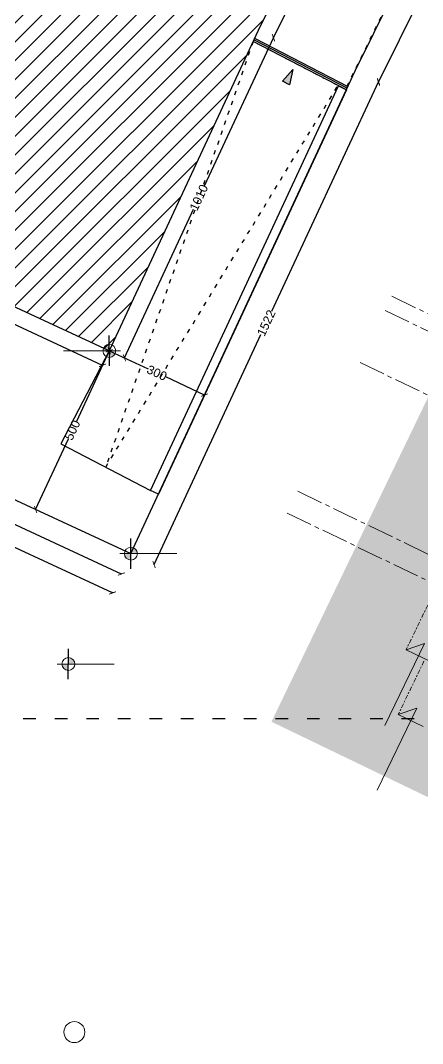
# Model space of a CAD drawing. Header units: millimetres. Extents: x 1373 to 40779, y 1939 to 6439.
# Drawn here: x 4157 to 4444, y 4238 to 4969 of the extents above; entities that cross this region are included whole.
import ezdxf

# ---------------------------------------------------------------- set-up
doc = ezdxf.new("R2010")
doc.units = ezdxf.units.MM
for name, pattern in [('ACAD_ISO03W100', [30, 12, -18]), ('Centre', [1.34939, 0.635, -0.23813, 0.23813, -0.23813]), ('IMPORT-CENTER2', [112.5, 75, -12.5, 12.5, -12.5])]:
    doc.linetypes.add(name, pattern=pattern)
for name, color, linetype, lineweight in [('0ZG - DUVAR', 20, 'Continuous', 30), ('A-DETL', 6, 'Continuous', 30), ('A-FLOR-LEVL', 51, 'Continuous', 18), ('HESAPLAMALAR', 2, 'Continuous', 30), ('S-GRID', 252, 'IMPORT-CENTER2', 5), ('S-GRID-IDEN', 1, 'Continuous', 18), ('yeni yapılar', 5, 'Continuous', 0), ('ÖLÇÜ', 30, 'Continuous', 20)]:
    doc.layers.add(name, color=color, linetype=linetype, lineweight=lineweight)
doc.layers.add('TEFRIŞ', color=7, linetype='Continuous')
doc.styles.get("Standard").update_dxf_attribs({"font": 'arial.ttf'})
doc.dimstyles.new('vaziyet için', dxfattribs={"dimtxt": 25, "dimasz": 15, "dimexe": 0.01, "dimexo": 0.01, "dimtad": 1, "dimdec": 0, "dimtxsty": 'Standard', "dimblk": 'ARCHTICK', "dimcen": 2.5, "dimclrt": 1, "dimazin": 3, "dimtfac": 1, "dimtdec": 0, "dimtmove": 0, "dimatfit": 3, "dimldrblk": 'ARCHTICK', "dimfxl": 2, "dimfxlon": 1, "dimarcsym": 0})

# ---------------------------------------------------------------- blocks, each defined once
blk = doc.blocks.new('_ArchTick')
at = {"color": 0, "linetype": 'ByBlock', "const_width": 0.15}
blk.add_lwpolyline([(-0.5, -0.5), (0.5, 0.5)], dxfattribs=at)
blk = doc.blocks.new('*D20594')
at = {"color": 0, "lineweight": -2, "transparency": 16777216}
for p, q in [((28480.4, -9786.3), (28205, -10343.2)), ((28478.6, -9785.4), (28480.4, -9786.3)), ((27897.4, -10965.3), (28172.8, -10408.3)), ((27895.6, -10964.4), (27897.4, -10965.3))]:
    blk.add_line(p, q, dxfattribs=at)
at = {"layer": 'Defpoints', "color": 0, "transparency": 16777216}
for p in [(28414.2, -9753.5), (28480.4, -9786.3), (27831.2, -10932.5)]:
    blk.add_point(p, dxfattribs=at)
at = {"color": 0, "lineweight": -2, "transparency": 16777216, "xscale": 15, "yscale": 15, "zscale": 15}
for p, rotation in [((28480.4, -9786.3), 63.68820971489987), ((27897.4, -10965.3), 243.6882097148998)]:
    blk.add_blockref('_ArchTick', p, dxfattribs=dict(at, rotation=rotation))
at = {"color": 1, "transparency": 16777216, "insert": (28188.9, -10375.8), "char_height": 25, "attachment_point": 5, "rotation": 63.6882}
blk.add_mtext('\\A1;1315', dxfattribs=at)
blk = doc.blocks.new('*D20595')
at = {"color": 0, "lineweight": -2, "transparency": 16777216}
for p, q in [((27895.7, -10962.5), (27897.5, -10963.3)), ((27897.5, -10963.3), (27592.2, -11620.6)), ((27256.5, -12343.3), (27561.8, -11686.1)), ((27254.7, -12342.5), (27256.5, -12343.3))]:
    blk.add_line(p, q, dxfattribs=at)
at = {"layer": 'Defpoints', "color": 0, "transparency": 16777216}
for p in [(27831.2, -10932.5), (27897.5, -10963.3), (27190.2, -12312.5)]:
    blk.add_point(p, dxfattribs=at)
at = {"color": 0, "lineweight": -2, "transparency": 16777216, "xscale": 15, "yscale": 15, "zscale": 15}
for p, rotation in [((27897.5, -10963.3), 65.0854731127789), ((27256.5, -12343.3), 245.0854731127789)]:
    blk.add_blockref('_ArchTick', p, dxfattribs=dict(at, rotation=rotation))
at = {"color": 1, "transparency": 16777216, "insert": (27577, -11653.3), "char_height": 25, "attachment_point": 5, "rotation": 65.0855}
blk.add_mtext('\\A1;1522', dxfattribs=at)
blk = doc.blocks.new('*D20596')
at = {"color": 0, "lineweight": -2, "transparency": 16777216}
for p, q in [((25574.1, -11630.9), (25573.2, -11632.7)), ((25573.3, -11632.7), (26335.4, -11986.4)), ((27163.3, -12370.7), (26401.1, -12016.9)), ((27164.1, -12368.9), (27163.2, -12370.7))]:
    blk.add_line(p, q, dxfattribs=at)
at = {"layer": 'Defpoints', "color": 0, "transparency": 16777216}
for p in [(25600.2, -11574.5), (27190.2, -12312.5), (27163.3, -12370.7)]:
    blk.add_point(p, dxfattribs=at)
at = {"color": 0, "lineweight": -2, "transparency": 16777216, "xscale": 15, "yscale": 15, "zscale": 15}
for p, rotation in [((25573.3, -11632.7), 155.1015839785281), ((27163.3, -12370.7), 335.1015839785281)]:
    blk.add_blockref('_ArchTick', p, dxfattribs=dict(at, rotation=rotation))
at = {"color": 1, "transparency": 16777216, "insert": (26368.3, -12001.7), "char_height": 25, "attachment_point": 5, "rotation": 335.1016}
blk.add_mtext('\\A1;1753', dxfattribs=at)
blk = doc.blocks.new('*D20598')
at = {"color": 0, "lineweight": -2, "transparency": 16777216}
for p, q in [((24958, -11409.9), (24957.1, -11411.7)), ((24957.1, -11411.7), (26013.4, -11902.4)), ((27138.1, -12424.8), (26081.8, -11934.2)), ((27138.9, -12423), (27138.1, -12424.8))]:
    blk.add_line(p, q, dxfattribs=at)
at = {"layer": 'Defpoints', "color": 0, "transparency": 16777216}
for p in [(25009.2, -11299.5), (27190.2, -12312.6), (27138.1, -12424.8)]:
    blk.add_point(p, dxfattribs=at)
at = {"color": 0, "lineweight": -2, "transparency": 16777216, "xscale": 15, "yscale": 15, "zscale": 15}
for p, rotation in [((24957.1, -11411.7), 155.0854731127789), ((27138.1, -12424.8), 335.0854731127789)]:
    blk.add_blockref('_ArchTick', p, dxfattribs=dict(at, rotation=rotation))
at = {"color": 1, "transparency": 16777216, "insert": (26047.6, -11918.3), "char_height": 25, "attachment_point": 5, "rotation": 335.0855}
blk.add_mtext('\\A1;2405', dxfattribs=at)
blk = doc.blocks.new('*D20606')
at = {"color": 0, "lineweight": -2, "transparency": 16777216}
for p, q in [((27128.7, -11732.8), (27128.7, -11732.8)), ((27128.7, -11732.8), (27239.7, -11784.3)), ((27400.8, -11859.2), (27289.9, -11807.6)), ((27400.8, -11859.2), (27400.8, -11859.2))]:
    blk.add_line(p, q, dxfattribs=at)
at = {"layer": 'Defpoints', "color": 0, "transparency": 16777216}
for p in [(27128.7, -11732.8), (27400.8, -11859.2), (27400.8, -11859.2)]:
    blk.add_point(p, dxfattribs=at)
at = {"color": 0, "lineweight": -2, "transparency": 16777216, "xscale": 15, "yscale": 15, "zscale": 15}
for p, rotation in [((27128.7, -11732.8), 155.0854731127788), ((27400.8, -11859.2), 335.0854731127788)]:
    blk.add_blockref('_ArchTick', p, dxfattribs=dict(at, rotation=rotation))
at = {"color": 1, "transparency": 16777216, "insert": (27264.8, -11796), "char_height": 25, "attachment_point": 5, "rotation": 335.0855}
blk.add_mtext('\\A1;300', dxfattribs=at)
blk = doc.blocks.new('*D20607')
at = {"color": 0, "lineweight": -2, "transparency": 16777216}
for p, q in [((27128.9, -11732.9), (27035.3, -11934.5)), ((27128.8, -11732.8), (27128.9, -11732.9)), ((26918.4, -12186.4), (27012, -11984.7)), ((26918.3, -12186.3), (26918.4, -12186.4))]:
    blk.add_line(p, q, dxfattribs=at)
at = {"layer": 'Defpoints', "color": 0, "transparency": 16777216}
for p in [(27128.7, -11732.8), (26918.3, -12186.3), (26918.4, -12186.4)]:
    blk.add_point(p, dxfattribs=at)
at = {"color": 0, "lineweight": -2, "transparency": 16777216, "xscale": 15, "yscale": 15, "zscale": 15}
for p, rotation in [((27128.9, -11732.9), 65.10158397852804), ((26918.4, -12186.4), 245.101583978528)]:
    blk.add_blockref('_ArchTick', p, dxfattribs=dict(at, rotation=rotation))
at = {"color": 1, "transparency": 16777216, "insert": (27023.6, -11959.6), "char_height": 25, "attachment_point": 5, "rotation": 65.1016}
blk.add_mtext('\\A1;500', dxfattribs=at)
blk = doc.blocks.new('*D20612')
at = {"color": 0, "lineweight": -2, "transparency": 16777216}
for p, q in [((28058.3, -9906.2), (27844, -10340)), ((28056.5, -9905.3), (28058.3, -9906.2)), ((27597.6, -10838.6), (27811.9, -10404.9)), ((27595.8, -10837.7), (27597.6, -10838.6))]:
    blk.add_line(p, q, dxfattribs=at)
at = {"layer": 'Defpoints', "color": 0, "transparency": 16777216}
for p in [(28014.7, -9884.7), (27554.1, -10817.1), (27597.6, -10838.6)]:
    blk.add_point(p, dxfattribs=at)
at = {"color": 0, "lineweight": -2, "transparency": 16777216, "xscale": 15, "yscale": 15, "zscale": 15}
for p, rotation in [((28058.3, -9906.2), 63.70846329200158), ((27597.6, -10838.6), 243.7084632920016)]:
    blk.add_blockref('_ArchTick', p, dxfattribs=dict(at, rotation=rotation))
at = {"color": 1, "transparency": 16777216, "insert": (27827.9, -10372.4), "char_height": 25, "attachment_point": 5, "rotation": 63.7085}
blk.add_mtext('\\A1;1040', dxfattribs=at)
blk = doc.blocks.new('*D20613')
at = {"color": 0, "lineweight": -2, "transparency": 16777216}
for p, q in [((27597.3, -10837.2), (27399.9, -11262.2)), ((27595.5, -10836.4), (27597.3, -10837.2)), ((27172, -11752.9), (27369.4, -11327.9)), ((27170.2, -11752), (27172, -11752.9))]:
    blk.add_line(p, q, dxfattribs=at)
at = {"layer": 'Defpoints', "color": 0, "transparency": 16777216}
for p in [(27554.1, -10817.1), (27128.7, -11732.8), (27172, -11752.9)]:
    blk.add_point(p, dxfattribs=at)
at = {"color": 0, "lineweight": -2, "transparency": 16777216, "xscale": 15, "yscale": 15, "zscale": 15}
for p, rotation in [((27597.3, -10837.2), 65.0845415859747), ((27172, -11752.9), 245.0845415859747)]:
    blk.add_blockref('_ArchTick', p, dxfattribs=dict(at, rotation=rotation))
at = {"color": 1, "transparency": 16777216, "insert": (27384.6, -11295), "char_height": 25, "attachment_point": 5, "rotation": 65.0845}
blk.add_mtext('\\A1;1010', dxfattribs=at)
blk = doc.blocks.new('*D20614')
at = {"color": 0, "lineweight": -2, "transparency": 16777216}
for p, q in [((25675.4, -11106.6), (25674.6, -11108.4)), ((25674.6, -11108.4), (26359.2, -11426.2)), ((27109.4, -11774.4), (26424.8, -11456.6)), ((27110.3, -11772.6), (27109.4, -11774.4))]:
    blk.add_line(p, q, dxfattribs=at)
at = {"layer": 'Defpoints', "color": 0, "transparency": 16777216}
for p in [(25693.9, -11066.8), (25674.6, -11108.4), (27128.7, -11732.8)]:
    blk.add_point(p, dxfattribs=at)
at = {"color": 0, "lineweight": -2, "transparency": 16777216, "xscale": 15, "yscale": 15, "zscale": 15}
for p, rotation in [((25674.6, -11108.4), 155.1008202395774), ((27109.4, -11774.4), 335.1008202395774)]:
    blk.add_blockref('_ArchTick', p, dxfattribs=dict(at, rotation=rotation))
at = {"color": 1, "transparency": 16777216, "insert": (26392, -11441.4), "char_height": 25, "attachment_point": 5, "rotation": 335.1008}
blk.add_mtext('\\A1;1582', dxfattribs=at)
blk = doc.blocks.new('sfthgfhfgh')
at = {"layer": 'ÖLÇÜ'}
h = blk.add_hatch(color=256, dxfattribs=at)
h.paths.add_polyline_path([(-3321.6, 15883.9), (-3321.1, 15834.4), (-3271.6, 15834.9, 0.414214)])
h.paths.add_polyline_path([(-3370.6, 15833.9, 0.414214), (-3320.6, 15784.9), (-3321.1, 15834.4)])
at = {"layer": 'TEFRIŞ', "color": 4}
blk.add_line((-3320.4, 15719.6), (-3321.8, 15950.7), dxfattribs=at)
at = {"layer": 'ÖLÇÜ'}
blk.add_line((-3406.1, 15833.6), (-2971.1, 15837.8), dxfattribs=at)
blk.add_circle((-3321.1, 15834.4), 49.5, dxfattribs=at)
blk = doc.blocks.new('asretgfgdfgdfg')
at = {"layer": 'A-DETL'}
h = blk.add_hatch(dxfattribs=at)
h.set_pattern_fill('ANGLE', color=256, scale=0.01)
h.set_pattern_definition([(0, (0, 0), (0, 0.06985), [0.0508, -0.01905]), (90, (0, 0), (-0.06985, 0), [0.0508, -0.01905])])
h.paths.add_polyline_path([(-8110.3, 3352.7), (-8085.2, 3352.7), (-8097.8, 3399.3)])
blk.add_lwpolyline([(-8110.3, 3352.7), (-8085.2, 3352.7), (-8097.8, 3399.3)], close=True, dxfattribs=at)
blk = doc.blocks.new('RFFRFR')
at = {"layer": 'A-FLOR-LEVL'}
for points in [[(27079, -1469.4), (27079, -1508.9), (27039.6, -1469.4)], [(27079, -1772.2), (27079, -1811.7), (27039.6, -1772.2)], [(27079, -2072.2), (27079, -2111.7), (27039.6, -2072.2)], [(27079, -2372.2), (27079, -2411.7), (27039.6, -2372.2)], [(27079, -2672.2), (27079, -2711.7), (27039.6, -2672.2)], [(27097.9, -2972.2), (27097.9, -3011.7), (27058.4, -2972.2)], [(26981.1, -3072.2), (26981.1, -3111.7), (26941.6, -3072.2)], [(27079, -3271.7), (27079, -3311.2), (27039.6, -3271.7)], [(27065.5, -3572.2), (27065.5, -3611.7), (27026, -3572.2)], [(26889.4, -3632.2), (26889.4, -3671.7), (26849.9, -3632.2)]]:
    blk.add_hatch(color=256, dxfattribs=at).paths.add_polyline_path(points)
for p, q in [((27079, -1508.9), (27079, -1430)), ((27039.6, -1469.4), (27079, -1508.9)), ((27039.6, -1469.4), (27237, -1469.4)), ((27079, -1811.7), (27079, -1732.7)), ((27039.6, -1772.2), (27079, -1811.7)), ((27039.6, -1772.2), (27237, -1772.2)), ((27079, -2111.7), (27079, -2032.7)), ((27039.6, -2072.2), (27079, -2111.7)), ((27039.6, -2072.2), (27237, -2072.2)), ((27079, -2411.7), (27079, -2332.7)), ((27039.6, -2372.2), (27079, -2411.7)), ((27039.6, -2372.2), (27237, -2372.2)), ((27079, -2711.7), (27079, -2632.7)), ((27039.6, -2672.2), (27079, -2711.7)), ((27039.6, -2672.2), (27237, -2672.2)), ((27097.9, -3011.7), (27097.9, -2932.7)), ((27058.4, -2972.2), (27097.9, -3011.7)), ((27058.4, -2972.2), (27255.9, -2972.2)), ((26981.1, -3111.7), (26981.1, -3032.7)), ((26941.6, -3072.2), (26981.1, -3111.7)), ((26941.6, -3072.2), (27139.1, -3072.2)), ((27079, -3311.2), (27079, -3232.2)), ((27039.6, -3271.7), (27079, -3311.2)), ((27039.6, -3271.7), (27237, -3271.7)), ((27065.5, -3611.7), (27065.5, -3532.7)), ((26889.4, -3671.7), (26889.4, -3592.7)), ((27026, -3572.2), (27065.5, -3611.7)), ((27026, -3572.2), (27286.7, -3572.2)), ((26849.9, -3632.2), (26889.4, -3671.7)), ((26849.9, -3632.2), (27110.6, -3632.2))]:
    blk.add_line(p, q, dxfattribs=at)
at = {"layer": 'A-FLOR-LEVL', "linetype": 'Centre', "ltscale": 20}
for p, q in [((26909.9, -1508.9), (27079, -1508.9)), ((26909.9, -1811.7), (27079, -1811.7)), ((26909.9, -2111.7), (27079, -2111.7)), ((26909.9, -2411.7), (27079, -2411.7)), ((26909.9, -2711.7), (27079, -2711.7)), ((26929.9, -3011.7), (27099, -3011.7)), ((26813.1, -3111.7), (26982.2, -3111.7)), ((26909.9, -3311.2), (27079, -3311.2)), ((26896.4, -3611.7), (27065.5, -3611.7)), ((26720.2, -3671.7), (26889.4, -3671.7))]:
    blk.add_line(p, q, dxfattribs=at)
blk = doc.blocks.new('A$C30a75ea0')
at = {"layer": 'HESAPLAMALAR', "lineweight": 18, "true_color": 0xf7abae, "transparency": 33554579}
h = blk.add_hatch(dxfattribs=at)
h.set_pattern_fill('AR-CONC', color=241, scale=0.2)
h.set_pattern_definition([(50, (-23043.56, -2740.566), (36.436934, -3.187817), [3.81, -41.91]), (355, (-23043.56, -2740.566), (-7.048684, 38.21137), [3.048, -33.528117]), (100.45144, (-23040.523, -2740.832), (29.38825, 35.02355), [3.238, -35.61805]), (46.1842, (-23043.56, -2730.406), (54.21581, -8.408466), [5.715, -62.865]), (96.63556, (-23039.04, -2731.107), (47.48083, 49.48522), [4.857, -53.42712]), (351.18415, (-23043.56, -2730.406), (47.48083, 49.48522), [4.57199, -50.29195]), (21, (-23038.48, -2732.946), (30.322878, -20.45304), [3.81, -41.91]), (326, (-23038.48, -2732.946), (12.360406, 36.837593), [3.048, -33.528]), (71.45144, (-23035.952, -2734.65), (42.683284, 16.384554), [3.238, -35.61799]), (37.5, (-23043.559, -2740.566), (0.6177207, 16.911008), [0, -33.1216, 0, -34.036, 0, -33.655]), (7.5, (-23043.56, -2740.566), (13.363933, 20.036115), [0, -19.4056, 0, -32.3596, 0, -12.827]), (327.5, (-23054.888, -2740.566), (27.118119, -1.145749), [0, -12.7, 0, -39.624, 0, -52.578]), (317.5, (-23059.968, -2740.566), (29.625836, 5.085298), [0, -16.51, 0, -26.3144, 0, -37.338])])
h.paths.add_polyline_path([(3405.3, 810.2), (3405.3, 218.2), (233.6, 218.2), (233.6, 835.2), (731, 835.2), (731, 805.2), (430.7, 805.2), (430.7, 505.2), (731, 505.2), (731, 475.2), (1700.7, 475.2), (1700.7, 345.2), (1940.7, 345.2), (1940.7, 475.2), (2866, 475.2), (2866, 535.2), (2816, 535.2), (2816, 810.2)])
at = {"layer": 'S-GRID', "lineweight": 18}
for p, q in [((2160.7, 0), (2160.7, 3015.9)), ((2205.7, 0), (2205.7, 3015.9)), ((2370.7, 0), (2370.7, 3015.9)), ((2779.5, 0), (2779.5, 3015.9)), ((2848.7, 0), (2848.7, 3015.9))]:
    blk.add_line(p, q, dxfattribs=at)
at = {"layer": 'A-DETL'}
blk.add_blockref('RFFRFR', (-23836.2, 4146.9), dxfattribs=at)
blk = doc.blocks.new('A$Cdf2d3065')
at = {"layer": 'S-GRID-IDEN'}
blk.add_circle((2302, 2510.4), 30, dxfattribs=at)
blk = doc.blocks.new('A$C597c1e65')
at = {"layer": '0ZG - DUVAR', "lineweight": 15, "true_color": 0x636466}
h = blk.add_hatch(dxfattribs=at)
h.set_pattern_fill('ANSI31', color=251, scale=12)
h.set_pattern_definition([(45, (-24470.656, 12784.733), (-26.94077, 26.94077), [])])
h.paths.add_polyline_path([(3544.1, 2900), (3083.4, 1967.6), (2658.1, 1051.9), (1223.2, 1718), (2198, 3597.9)])
at = {"linetype": 'ACAD_ISO03W100', "ltscale": 3, "elevation": 20236.3}
blk.add_lwpolyline([(4428.7, 0), (0, 0), (0, 4561.7), (4428.7, 4561.7)], close=True, dxfattribs=at)
at = {"layer": 'HESAPLAMALAR', "color": 152, "true_color": 0x2776bb}
for p, q in [((3335.2, 1797.5), (3068.7, 1935.7)), ((3337.5, 1802), (3071, 1940.2)), ((3339.8, 1806.4), (3073.3, 1944.6))]:
    blk.add_line(p, q, dxfattribs=at)
at = {"layer": 'HESAPLAMALAR', "color": 152, "linetype": 'ACAD_ISO03W100', "true_color": 0x2776bb}
for points in [[(2198.2, 3597.9), (2334.1, 3860), (3937.7, 3028.2), (3332, 1799.1), (3068.7, 1935.7)], [(3068.7, 1935.7), (2647.9, 719.2), (3311.1, 1810)]]:
    blk.add_lwpolyline(points, dxfattribs=at)
at = {"layer": 'HESAPLAMALAR', "color": 4}
blk.add_lwpolyline([(3544.1, 2900), (3083.4, 1967.6), (2658.1, 1051.9), (1223.2, 1718), (2198, 3597.9)], close=True, dxfattribs=at)
at = {"layer": 'HESAPLAMALAR', "color": 152, "true_color": 0x2776bb}
blk.add_lwpolyline([(2798.5, 642.3), (2775.8, 652.8), (3313, 1809), (3335.3, 1797.5)], close=True, dxfattribs=at)
blk.add_lwpolyline([(2658, 1051.9), (2519.9, 785.6), (2775.8, 652.8)], dxfattribs=at)
at = {"layer": 'yeni yapılar', "color": 2, "lineweight": 30}
for points in [[(3360.6, 1852.2), (3943.6, 3031.2)], [(2719.6, 472.2), (3360.6, 1852.2)], [(1129.6, 1210.2), (2719.6, 472.2)]]:
    blk.add_lwpolyline(points, dxfattribs=at)
at = {"layer": 'A-DETL'}
for name, p, xscale, yscale, zscale, rotation in [('asretgfgdfgdfg', (-4907.9, 2452), -0.9236757865692585, 0.9236757865692584, 0.9236757865692585, 333.0143678261195), ('sfthgfhfgh', (1473.1, -4885.3), -0.3741948316284475, 0.3741948316284475, 0.3741948316284475, 0.5566844251430857), ('sfthgfhfgh', (3904.9, -5464.7), 0.3741948316284475, 0.3741948316284475, 0.3741948316284475, 359.443315574857), ('sfthgfhfgh', (3726.4, -5780.1, -40.4), 0.3741948316284475, 0.3741948316284475, 0.3741948316284475, 359.443315574857)]:
    blk.add_blockref(name, p, dxfattribs=dict(at, xscale=xscale, yscale=yscale, zscale=zscale, rotation=rotation))
for p1, p2, distance, picture, middle in [((3360.6, 1852.2), (3943.6, 3031.2), -73.8, '*D20594', (3718.3, 2409)), ((3544.1, 2900), (3083.4, 1967.6), 48.5, '*D20612', (3357.3, 2412.3)), ((3083.4, 1967.6), (2658.1, 1051.9), 47.7, '*D20613', (2914, 1489.7)), ((2719.6, 472.2), (3360.6, 1852.2), -73, '*D20595', (3106.3, 1131.4)), ((2658.1, 1051.9), (1223.2, 1718), 45.9, '*D20614', (1921.3, 1343.3)), ((538.6, 1485.2), (2719.6, 472.1), -123.7, '*D20598', (1577, 866.5)), ((1129.6, 1210.2), (2719.6, 472.2), -64.1, '*D20596', (1897.6, 783.1)), ((2658.1, 1051.9), (2447.6, 598.4), 0.1, '*D20607', (2553, 825.1)), ((2658.1, 1051.9), (2930.2, 925.6), 0, '*D20606', (2794.1, 988.7))]:
    dim = blk.add_aligned_dim(p1=p1, p2=p2, distance=distance, dimstyle='vaziyet için')
    dim.commit()
    dim.dimension.update_dxf_attribs({"geometry": picture, "text_midpoint": middle, "insert": (-24470.7, 12784.7)})

msp = doc.modelspace()

# ---------------------------------------------------------------- block references
at = {"color": 4, "xscale": 0.25, "yscale": 0.25, "zscale": 0.25}
msp.add_blockref('A$C597c1e65', (3555.66, 4469.69), dxfattribs=at)
at = {"layer": 'HESAPLAMALAR', "color": 4}
for name, p, xscale, yscale, zscale, rotation in [('A$C30a75ea0', (4656.66, 5258.15), 0.2499999999999999, 0.2499999999999999, 0.2499999999999999, 244.2513197565932), ('A$Cdf2d3065', (4413.4, 3422.85, 5059.08), -0.25, 0.25, 0.25, 332.3235669412613)]:
    msp.add_blockref(name, p, dxfattribs=dict(at, xscale=xscale, yscale=yscale, zscale=zscale, rotation=rotation))

doc.saveas('drawing.dxf')
